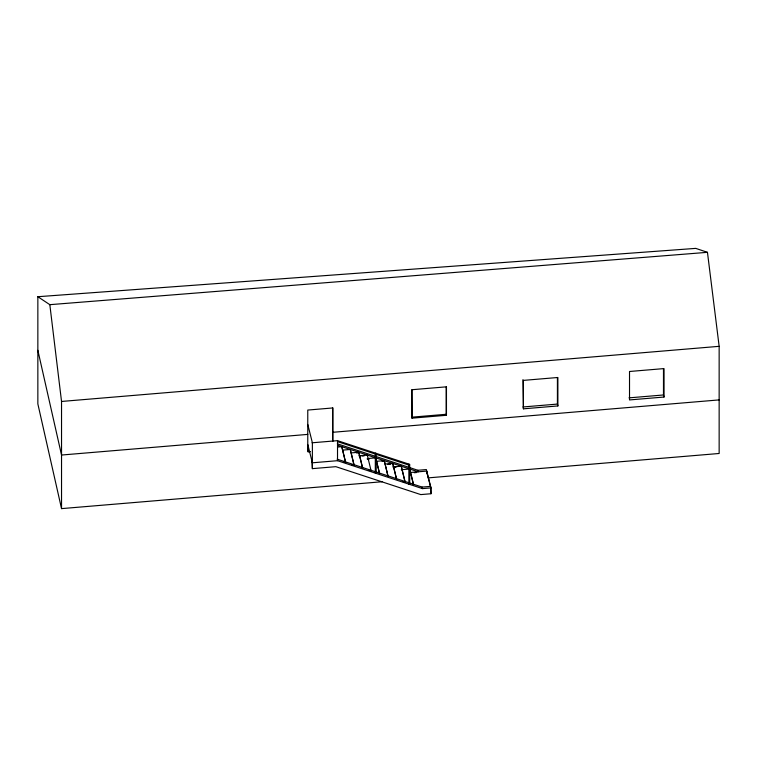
<?xml version="1.0" encoding="UTF-8"?>
<svg xmlns="http://www.w3.org/2000/svg" width="757" height="757" viewBox="0 0 757 757"><rect width="100%" height="100%" fill="white"/><g stroke="black" fill="none" stroke-linecap="round" stroke-linejoin="round"><path stroke-width="1.14" d="M61.535 508.619L61.535 401.456L719.15 346.327L707.454 252.327L695.759 248.381L37.85 296.716L37.85 403.878L61.535 508.619L382.096 481.745M629.001 397.86L663.482 394.974L664.003 397.037L629.521 399.933L629.521 371.488L664.003 368.593L664.003 397.037M522.936 406.973L557.417 404.077L557.881 405.941L523.409 408.827L522.936 379.664M411.732 417.183L446.214 414.287L446.46 415.281L411.978 418.167L411.732 389.874M307.768 434.395L61.535 455.033L37.85 350.302M332.91 432.285L719.15 399.904M312.016 442.798L337.518 440.659L409.707 464.382L409.707 484.423M337.537 447.027L341.786 446.677L345.627 462.536L341.786 446.677M332.91 441.236L332.91 407.947L307.768 410.057L307.768 450.301L308.146 451.834L310.493 451.636M342.855 450.093L350.283 449.469L354.125 465.328L350.283 449.469M351.343 452.885L358.78 452.26L362.622 468.119L358.78 452.26M356.651 453.017L358.78 452.847M358.78 455.761L367.277 455.052L371.119 470.92M361.96 456.083L364.089 455.903M311.988 461.268L312.376 468.64L335.853 466.672L420.797 494.595L430.97 493.744L430.97 487.905L422.472 488.615L337.518 460.691L312.376 462.801L307.768 444.463M367.277 458.553L375.765 457.843L379.607 473.712L375.765 458.43M367.277 459.139L369.397 458.96M343.508 462.13L345.627 461.959M375.765 461.344L384.263 460.635L388.104 476.503L384.263 460.635M382.143 461.401L384.263 461.221M352.005 464.921L354.125 464.751M385.322 464.05L392.76 463.426L396.602 479.295L392.76 463.426M387.452 464.457L390.631 464.192M392.76 466.937L401.257 466.217L405.099 482.086L401.257 466.217M393.82 467.429L395.939 467.249M368.99 470.513L371.119 470.334M401.257 469.728L409.745 469.009L413.587 484.877L410.02 470.693M337.376 443.82L417.855 470.277L426.352 469.567L430.97 487.905M409.745 472.519L426.74 471.091L426.74 473.778M414.278 472.718L416.549 472.529M428.055 477.885L719.15 453.481L719.15 346.327M402.97 481.679L405.099 481.499M337.139 459.158L422.084 487.082L430.582 486.373L430.97 493.744M37.85 296.716L49.83 304.674L707.454 252.327M337.518 441.624L375.311 454.049M376.21 454.342L408.875 465.082M337.537 445.277L418.243 471.81L417.855 470.277M426.74 471.677L430.582 486.959M422.084 487.082L422.472 488.615M307.768 424.431L312.376 442.76L312.376 468.64M49.83 304.674L61.535 401.456M663.482 368.801L663.482 394.974M557.881 405.941L557.881 377.488L523.409 380.383L523.409 408.827M557.417 377.904L557.417 404.077M446.46 415.281L446.46 386.827L411.978 389.723L411.978 418.167M446.214 386.978L446.214 414.287M408.875 464.107L408.875 484.149M376.21 453.377L376.21 473.409M375.311 453.074L375.311 473.116M367.277 455.052L367.277 455.638M337.518 440.659L337.518 460.691M332.588 407.805L332.588 441.066M308.146 445.987L308.146 451.834"/></g></svg>
